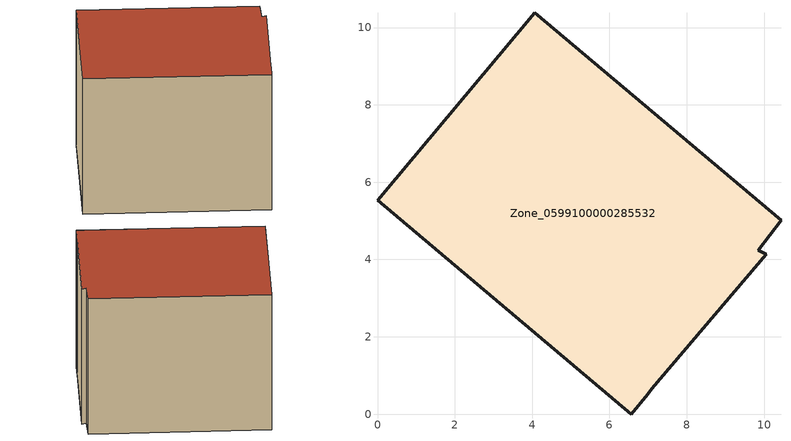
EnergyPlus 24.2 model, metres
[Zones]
Zone_0599100000285532
 floor ground (C_G): 7.1,0.65 6.99,0.51 6.56,0 0,5.53 4.07,10.38 10.44,5.01 9.85,4.24 10.05,4.14 z0.04
 wall outside (C_F): 10.44,5.01 4.07,10.38 0,5.53 6.56,0 6.99,0.51 7.1,0.65 10.05,4.14 9.85,4.24 10.44,5.01 z0.04:7.08
 roof outside (C_R): 6.99,0.51 7.1,0.65 10.05,4.14 9.85,4.24 10.44,5.01 4.07,10.38 0,5.53 6.56,0 z7.08
[BUILDING]
Pand.0599100000285532: North Axis=0; Terrain=City; Loads Convergence Tolerance Value=0.04; Temperature Convergence Tolerance Value=0.4; Solar Distribution=FullExterior; Maximum Number of Warmup Days=25; Minimum Number of Warmup Days=1
[Site:Location]
Rotterdam.The.Hague.AP_ZH_NLD Design_Conditions: Latitude=51.96; Longitude=4.45; Time Zone=1; Elevation=-4.5
[SITE:GROUNDTEMPERATURE:BUILDINGSURFACE]
18, 18, 18, 18, 18, 18, 18, 18, 18, 18, 18, 18
[MATERIAL] Thermal Absorptance=0.9; Solar Absorptance=0.7; Visible Absorptance=0.7
Name | Roughness | Thickness | Conductivity | Density | Specific Heat
G.TC.1946-1964 | MediumSmooth | 0.15 | 1 | 540 | 1210
F.TC.1946-1964 | Rough | 0.3 | 0.857143 | 1920 | 840
R.TC.1946-1964 | MediumRough | 0.2 | 0.235294 | 1500 | 1000
[CONSTRUCTION]
C_G: G.TC.1946-1964
C_F: F.TC.1946-1964
C_R: R.TC.1946-1964
[ZONE]
Zone_0599100000285532: Type=1; Multiplier=1; Ceiling Height=Autocalculate; Volume=Autocalculate; Floor Area=autocalculate; Part of Total Floor Area=Yes
[ZONEINFILTRATION:DESIGNFLOWRATE]
Infil_Zone_0599100000285532: Zone or ZoneList or Space or SpaceList=Zone_0599100000285532; Schedule=AlwaysOn; Design Flow Rate Calculation Method=Flow/Area; Flow Rate per Floor Area=0.003; Constant Term Coefficient=1; Temperature Term Coefficient=0; Velocity Term Coefficient=0; Velocity Squared Term Coefficient=0
[HVACTEMPLATE:ZONE:IDEALLOADSAIRSYSTEM]
Zone_0599100000285532: Maximum Heating Supply Air Temperature=50; Minimum Cooling Supply Air Temperature=13; Maximum Heating Supply Air Humidity Ratio=0.0156; Minimum Cooling Supply Air Humidity Ratio=0.0077; Heating Limit=NoLimit; Cooling Limit=NoLimit; Dehumidification Control Type=ConstantSensibleHeatRatio; Cooling Sensible Heat Ratio=0.7; Dehumidification Setpoint=60; Humidification Control Type=None; Humidification Setpoint=30; Outdoor Air Method=None; Outdoor Air Flow Rate per Person=0.00944; Outdoor Air Flow Rate per Zone Floor Area=0; Outdoor Air Flow Rate per Zone=0; Demand Controlled Ventilation Type=None; Outdoor Air Economizer Type=NoEconomizer; Heat Recovery Type=None; Sensible Heat Recovery Effectiveness=0.7; Latent Heat Recovery Effectiveness=0.65
[ZONECONTROL:THERMOSTAT]
ThermostatControl_Zone_0599100000285532: Zone or ZoneList=Zone_0599100000285532; Control Type Schedule=DualSetpointControlType; Control 1=Thermostat_Zone_0599100000285532; Temperature Difference Between Cutout And Setpoint=0
[THERMOSTATSETPOINT:DUALSETPOINT]
Thermostat_Zone_0599100000285532: Heating Setpoint Temperature Schedule=HeatingSetpoint_Zone_0599100000285532; Cooling Setpoint Temperature Schedule=CoolingSetpoint_Zone_0599100000285532
[SCHEDULE:COMPACT]
HeatingSetpoint_Zone_0599100000285532: Through: 12/31, For: AllDays, Until: 24:00, 21
CoolingSetpoint_Zone_0599100000285532: Through: 12/31, For: AllDays, Until: 24:00, 24
DualSetpointControlType: Through: 12/31, For: AllDays, Until: 24:00, 4
AlwaysOn: Through: 12/31, For: AllDays, Until: 24:00, 1
